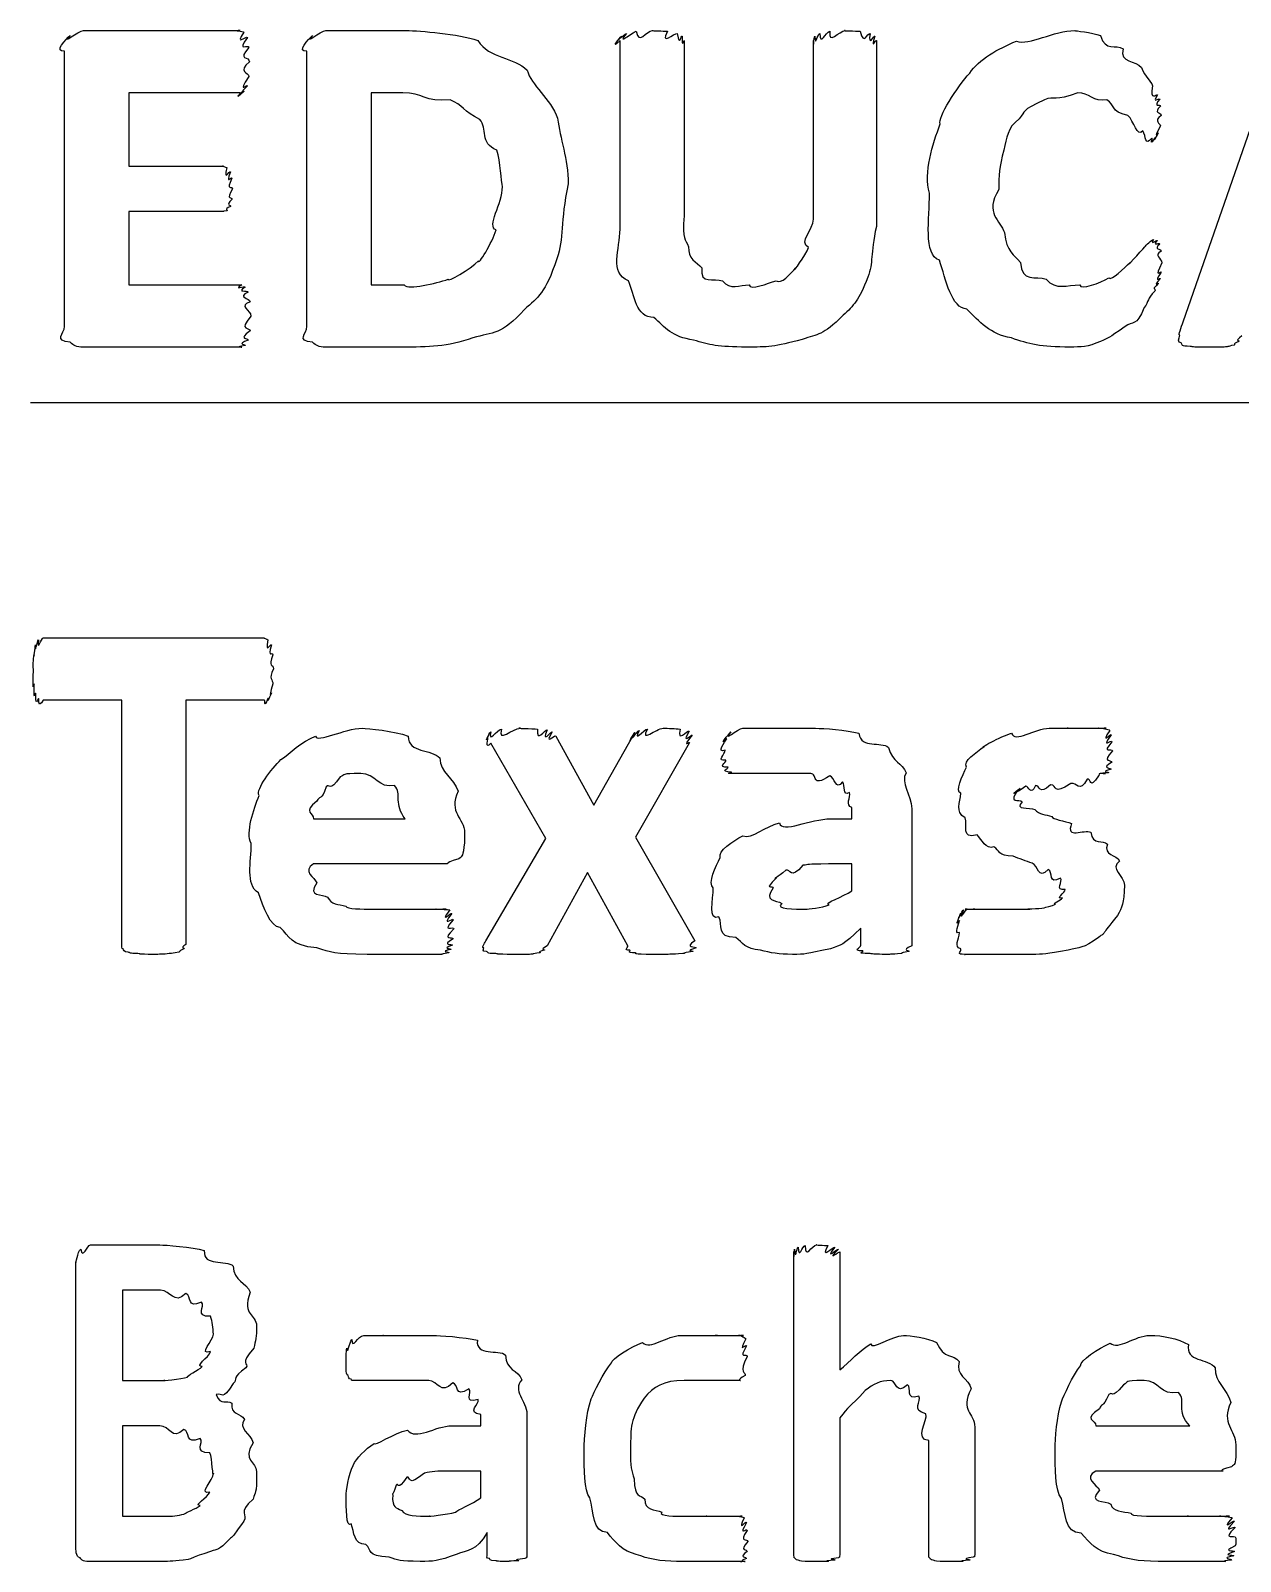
# Model space of a CAD drawing. Header units: millimetres. Extents: x 0 to 216, y 0 to 279.
# Drawn here: x 12.7 to 22.14, y 231.02 to 242.97 of the extents above; entities that cross this region are included whole.
import ezdxf

# ---------------------------------------------------------------- set-up
doc = ezdxf.new("R2010")
doc.units = ezdxf.units.MM
doc.layers.get('0').update_dxf_attribs({"linetype": 'CONTINUOUS'})

msp = doc.modelspace()

# ---------------------------------------------------------------- linework, layer by layer
at = {"color": 0}
for p, q in [((13.1134, 242.966), (14.3371, 242.966)), ((15.0055, 242.966), (15.6338, 242.966)), ((12.9646, 240.657), (12.9646, 242.806)), ((14.8566, 240.657), (14.8566, 242.806)), ((17.3013, 241.417), (17.3013, 242.889)), ((17.8029, 242.889), (17.8029, 241.522)), ((18.8116, 241.494), (18.8116, 242.889)), ((19.3022, 242.889), (19.3022, 241.439)), ((21.6972, 240.695), (22.4524, 242.867)), ((14.3371, 242.481), (13.4662, 242.481)), ((13.4662, 242.481), (13.4662, 241.908)), ((15.6063, 242.481), (15.3583, 242.481)), ((15.3583, 242.481), (15.3583, 240.982)), ((13.4662, 241.908), (14.2048, 241.908)), ((16.3835, 241.748), (16.3835, 241.748)), ((16.8961, 241.77), (16.8961, 241.77)), ((14.2048, 241.555), (13.4662, 241.555)), ((13.4662, 241.555), (13.4662, 240.982)), ((21.5305, 241.153), (21.5305, 241.153)), ((13.4662, 240.982), (14.3481, 240.982)), ((15.3583, 240.982), (15.6173, 240.982)), ((14.4198, 240.739), (14.4198, 240.739)), ((14.3481, 240.497), (13.1134, 240.497)), ((15.5952, 240.497), (15.0055, 240.497)), ((12.7, 240.065), (203.2, 240.065)), ((12.7992, 238.228), (14.5245, 238.228)), ((14.5962, 237.986), (14.5962, 237.986)), ((13.4111, 237.743), (12.7992, 237.743)), ((13.4111, 235.836), (13.4111, 237.743)), ((14.5245, 237.743), (13.9127, 237.743)), ((13.9127, 237.743), (13.9127, 235.836)), ((16.7997, 237.462), (17.0973, 236.922)), ((17.0973, 236.922), (17.4005, 237.462)), ((16.7225, 236.663), (16.2925, 237.407)), ((17.8415, 237.407), (17.4225, 236.674)), ((19.1093, 236.817), (19.1093, 236.905)), ((19.5778, 236.895), (19.5778, 235.825)), ((14.9076, 236.817), (15.6242, 236.817)), ((18.9439, 236.817), (19.1093, 236.817)), ((16.0872, 236.707), (16.0872, 236.63)), ((16.254, 235.864), (16.7225, 236.663)), ((17.4225, 236.674), (17.8856, 235.864)), ((15.9384, 236.464), (14.9076, 236.464)), ((17.0477, 236.398), (16.7335, 235.825)), ((17.3619, 235.825), (17.0477, 236.398)), ((19.1093, 236.464), (18.9273, 236.464)), ((19.1093, 236.255), (19.1093, 236.464)), ((21.2397, 236.299), (21.2397, 236.299)), ((19.1809, 235.831), (19.1809, 235.963)), ((13.1685, 233.492), (13.7087, 233.492)), ((18.6586, 231.078), (18.6586, 233.437)), ((19.0169, 233.437), (19.0169, 232.517)), ((13.0528, 231.155), (13.0528, 233.36)), ((13.7142, 233.139), (13.4166, 233.139)), ((13.4166, 233.139), (13.4166, 232.434)), ((14.1277, 232.797), (14.1277, 232.797)), ((13.4166, 232.434), (13.7473, 232.434)), ((16.5737, 232.175), (16.5737, 231.078)), ((13.7087, 232.081), (13.4166, 232.081)), ((13.4166, 232.081), (13.4166, 231.375)), ((15.9894, 232.081), (16.2154, 232.081)), ((16.2154, 232.081), (16.2154, 232.169)), ((19.0169, 232.142), (19.0169, 231.078)), ((20.0697, 232.07), (20.0697, 231.078)), ((21.0165, 232.081), (21.7496, 232.081)), ((19.7115, 231.078), (19.7115, 231.965)), ((22.1079, 231.932), (22.1079, 231.871)), ((14.1277, 231.712), (14.1277, 231.712)), ((14.4639, 231.723), (14.4639, 231.723)), ((16.2154, 231.728), (15.9784, 231.728)), ((16.2154, 231.519), (16.2154, 231.728)), ((22.0031, 231.728), (21.0165, 231.728)), ((13.4166, 231.375), (13.7694, 231.375)), ((16.265, 231.078), (16.265, 231.249)), ((18.299, 231.177), (18.299, 231.177)), ((13.7197, 231.023), (13.1575, 231.023))]:
    msp.add_line(p, q, dxfattribs=at)
for points in [[(12.9646, 242.806), (12.8764, 242.796), (12.9784, 242.901), (13.0087, 242.927)], [(13.0087, 242.927), (12.9343, 242.848), (13.0721, 242.966), (13.1134, 242.966)], [(14.3371, 242.966), (14.2723, 242.966), (14.3564, 242.962), (14.3647, 242.955)], [(14.3647, 242.955), (14.2903, 242.834), (14.3839, 242.933), (14.3922, 242.911)], [(14.8566, 242.806), (14.7684, 242.796), (14.8704, 242.901), (14.9007, 242.927)], [(14.9007, 242.927), (14.8263, 242.848), (14.9641, 242.966), (15.0055, 242.966)], [(15.6338, 242.966), (15.7413, 242.966), (16.039, 242.94), (16.1906, 242.889)], [(17.3013, 242.889), (17.2131, 242.807), (17.304, 242.911), (17.3123, 242.922)], [(17.3123, 242.922), (17.2268, 242.83), (17.3316, 242.94), (17.3509, 242.944)], [(17.3509, 242.944), (17.2682, 242.841), (17.3977, 242.956), (17.428, 242.961)], [(17.428, 242.961), (17.4473, 242.848), (17.5025, 242.966), (17.5548, 242.966)], [(17.5548, 242.966), (17.5466, 242.966), (17.6403, 242.963), (17.6706, 242.961)], [(17.6706, 242.961), (17.61, 242.841), (17.7285, 242.951), (17.7478, 242.944)], [(17.7478, 242.944), (17.7643, 242.83), (17.7781, 242.933), (17.7863, 242.922)], [(17.7863, 242.922), (17.7822, 242.812), (17.8029, 242.903), (17.8029, 242.889)], [(18.8116, 242.889), (18.8075, 242.812), (18.8143, 242.914), (18.8226, 242.922)], [(18.8226, 242.922), (18.8226, 242.83), (18.8419, 242.94), (18.8612, 242.944)], [(18.8612, 242.944), (18.8626, 242.841), (18.9081, 242.956), (18.9384, 242.961)], [(18.9384, 242.961), (18.9246, 242.848), (19.0114, 242.966), (19.0596, 242.966)], [(19.0596, 242.966), (19.0211, 242.966), (19.1451, 242.963), (19.1754, 242.961)], [(19.1754, 242.961), (19.2002, 242.841), (19.2333, 242.951), (19.2526, 242.944)], [(19.2526, 242.944), (19.2374, 242.83), (19.2829, 242.933), (19.2912, 242.922)], [(19.2912, 242.922), (19.2526, 242.807), (19.3022, 242.9), (19.3022, 242.889)], [(20.395, 242.883), (20.4942, 242.848), (20.6871, 242.966), (20.8525, 242.966)], [(20.8525, 242.966), (20.847, 242.966), (20.9875, 242.952), (21.0509, 242.927)], [(21.0509, 242.927), (21.0895, 242.796), (21.1722, 242.867), (21.2273, 242.823)], [(14.3922, 242.911), (14.3054, 242.792), (14.4032, 242.867), (14.4032, 242.834)], [(14.4032, 242.834), (14.3095, 242.731), (14.4088, 242.768), (14.4088, 242.723)], [(16.1906, 242.889), (16.2815, 242.746), (16.4731, 242.759), (16.5764, 242.657)], [(20.0312, 242.635), (20.0973, 242.737), (20.2544, 242.828), (20.395, 242.883)], [(21.2273, 242.823), (21.1998, 242.713), (21.3293, 242.734), (21.3706, 242.679)], [(14.4088, 242.723), (14.3095, 242.642), (14.406, 242.641), (14.4032, 242.608)], [(14.4032, 242.608), (14.3054, 242.462), (14.3991, 242.554), (14.3922, 242.536)], [(16.5764, 242.657), (16.6054, 242.543), (16.7583, 242.433), (16.8135, 242.282)], [(19.7997, 242.238), (19.7776, 242.285), (19.9319, 242.528), (20.0312, 242.635)], [(21.3706, 242.679), (21.4009, 242.602), (21.4437, 242.576), (21.4588, 242.536)], [(14.3647, 242.492), (14.2723, 242.407), (14.3481, 242.481), (14.3371, 242.481)], [(14.3922, 242.536), (14.2903, 242.426), (14.3757, 242.503), (14.3647, 242.492)], [(15.9756, 242.426), (15.7744, 242.407), (15.7606, 242.481), (15.6063, 242.481)], [(20.8745, 242.481), (20.6954, 242.407), (20.6926, 242.462), (20.6155, 242.426)], [(21.1005, 242.426), (20.9972, 242.407), (20.9627, 242.481), (20.8745, 242.481)], [(21.4588, 242.536), (21.434, 242.407), (21.4891, 242.475), (21.4974, 242.465)], [(21.4974, 242.465), (21.4492, 242.389), (21.5098, 242.445), (21.5139, 242.431)], [(16.2071, 242.272), (16.0803, 242.334), (16.0707, 242.389), (15.9756, 242.426)], [(20.6155, 242.426), (20.4239, 242.338), (20.4722, 242.343), (20.417, 242.277)], [(21.2659, 242.305), (21.1253, 242.334), (21.1667, 242.389), (21.1005, 242.426)], [(21.5139, 242.431), (21.4561, 242.36), (21.5194, 242.398), (21.5194, 242.376)], [(21.5194, 242.376), (21.4602, 242.318), (21.5249, 242.334), (21.5249, 242.305)], [(16.3394, 242.034), (16.2016, 242.084), (16.2691, 242.205), (16.2071, 242.272)], [(16.8135, 242.282), (16.8327, 242.128), (16.8961, 241.964), (16.8961, 241.77)], [(19.717, 241.698), (19.6674, 241.855), (19.7445, 242.084), (19.7997, 242.238)], [(20.417, 242.277), (20.3178, 242.205), (20.3247, 242.13), (20.2958, 242.034)], [(21.3817, 242.183), (21.3348, 242.128), (21.3128, 242.261), (21.2659, 242.305)], [(21.5194, 242.222), (21.4533, 242.095), (21.5098, 242.181), (21.5029, 242.167)], [(21.5249, 242.305), (21.4602, 242.256), (21.5222, 242.244), (21.5194, 242.222)], [(21.4533, 242.128), (21.394, 242.054), (21.4106, 242.146), (21.3817, 242.183)], [(21.4809, 242.134), (21.423, 242.054), (21.4643, 242.128), (21.4533, 242.128)], [(21.5029, 242.167), (21.4423, 242.065), (21.4919, 242.141), (21.4809, 242.134)], [(16.3835, 241.748), (16.3739, 241.786), (16.3683, 241.946), (16.3394, 242.034)], [(20.2958, 242.034), (20.2627, 241.899), (20.2572, 241.839), (20.2572, 241.726)], [(14.2048, 241.908), (14.1841, 241.908), (14.2241, 241.904), (14.2324, 241.897)], [(14.2324, 241.897), (14.2021, 241.776), (14.2517, 241.878), (14.2599, 241.864)], [(14.2599, 241.864), (14.2172, 241.749), (14.271, 241.836), (14.271, 241.814)], [(14.271, 241.814), (14.2214, 241.705), (14.2765, 241.764), (14.2765, 241.731)], [(14.2765, 241.731), (14.2214, 241.639), (14.2737, 241.671), (14.271, 241.649)], [(16.3339, 241.411), (16.2567, 241.437), (16.3835, 241.618), (16.3835, 241.748)], [(16.8961, 241.77), (16.8327, 241.469), (16.8658, 241.347), (16.8079, 241.186)], [(14.271, 241.649), (14.2172, 241.595), (14.2668, 241.607), (14.2599, 241.594)], [(19.7942, 241.175), (19.6674, 241.216), (19.717, 241.5), (19.717, 241.698)], [(20.2572, 241.726), (20.1442, 241.54), (20.2709, 241.485), (20.3013, 241.39)], [(14.2324, 241.56), (14.1841, 241.555), (14.2159, 241.555), (14.2048, 241.555)], [(14.2599, 241.594), (14.2021, 241.566), (14.2434, 241.567), (14.2324, 241.56)], [(17.8029, 241.522), (17.7822, 241.323), (17.8139, 241.348), (17.836, 241.279)], [(18.773, 241.274), (18.6903, 241.315), (18.8116, 241.413), (18.8116, 241.494)], [(16.1961, 241.169), (16.1933, 241.128), (16.3036, 241.315), (16.3339, 241.411)], [(17.3674, 241.015), (17.2131, 241.072), (17.3013, 241.263), (17.3013, 241.417)], [(19.3022, 241.439), (19.2526, 241.213), (19.2801, 241.16), (19.236, 241.042)], [(20.3013, 241.39), (20.3206, 241.235), (20.3729, 241.22), (20.4281, 241.158)], [(17.836, 241.279), (17.8304, 241.187), (17.8966, 241.158), (17.9407, 241.114)], [(18.6738, 241.114), (18.6421, 241.07), (18.751, 241.21), (18.773, 241.274)], [(21.2824, 241.158), (21.2287, 241.099), (21.3679, 241.242), (21.3982, 241.279)], [(21.3982, 241.279), (21.4051, 241.29), (21.4492, 241.335), (21.4643, 241.335)], [(21.4643, 241.335), (21.434, 241.29), (21.4891, 241.332), (21.4974, 241.329)], [(21.4974, 241.329), (21.4492, 241.282), (21.5098, 241.315), (21.5139, 241.301)], [(21.5139, 241.301), (21.4602, 241.253), (21.5249, 241.268), (21.5249, 241.246)], [(15.9591, 241.026), (15.9508, 240.999), (16.1327, 241.106), (16.1961, 241.169)], [(16.8079, 241.186), (16.7156, 240.911), (16.6646, 240.891), (16.5544, 240.789)], [(20.0091, 240.794), (19.8878, 240.797), (19.8451, 241.023), (19.7942, 241.175)], [(20.4281, 241.158), (20.4308, 240.996), (20.5493, 241.055), (20.6265, 241.026)], [(21.1171, 241.037), (21.1364, 241.011), (21.2383, 241.114), (21.2824, 241.158)], [(21.5249, 241.246), (21.4643, 241.209), (21.5305, 241.192), (21.5305, 241.153)], [(21.5305, 241.153), (21.4643, 241.022), (21.5277, 241.099), (21.5249, 241.081)], [(15.6173, 240.982), (15.6463, 240.938), (15.8667, 240.996), (15.9591, 241.026)], [(17.5659, 240.728), (17.4225, 240.728), (17.4143, 240.9), (17.3674, 241.015)], [(17.9407, 241.114), (17.9186, 240.982), (18.0371, 241.037), (18.1005, 241.015)], [(18.1005, 241.015), (18.1612, 240.938), (18.2328, 240.982), (18.31, 240.982)], [(18.31, 240.982), (18.3155, 240.938), (18.4561, 240.993), (18.5195, 241.015)], [(18.5195, 241.015), (18.5581, 240.982), (18.6325, 241.07), (18.6738, 241.114)], [(19.236, 241.042), (19.1644, 240.86), (19.1272, 240.824), (19.0431, 240.745)], [(20.6265, 241.026), (20.7036, 240.938), (20.7918, 240.982), (20.8911, 240.982)], [(20.8911, 240.982), (20.8911, 240.938), (21.0537, 240.999), (21.1171, 241.037)], [(21.5194, 241.031), (21.4533, 240.955), (21.5098, 241.004), (21.5029, 240.993)], [(21.5249, 241.081), (21.4602, 240.984), (21.5222, 241.045), (21.5194, 241.031)], [(14.3481, 240.982), (14.2792, 240.938), (14.3674, 240.976), (14.3757, 240.965)], [(14.3757, 240.965), (14.2985, 240.918), (14.3936, 240.944), (14.3977, 240.926)], [(14.3977, 240.926), (14.3095, 240.882), (14.4102, 240.882), (14.4143, 240.85)], [(21.4753, 240.932), (21.412, 240.871), (21.4326, 240.856), (21.3927, 240.805)], [(21.5029, 240.993), (21.4423, 240.938), (21.4891, 240.965), (21.4753, 240.932)], [(14.4143, 240.85), (14.3164, 240.819), (14.4198, 240.783), (14.4198, 240.739)], [(16.5544, 240.789), (16.378, 240.592), (16.3091, 240.615), (16.152, 240.568)], [(20.3564, 240.568), (20.1924, 240.596), (20.1042, 240.695), (20.0091, 240.794)], [(21.3927, 240.805), (21.332, 240.651), (21.3017, 240.703), (21.2439, 240.657)], [(13.0087, 240.535), (12.8764, 240.548), (12.9646, 240.602), (12.9646, 240.657)], [(14.4198, 240.739), (14.3164, 240.614), (14.417, 240.657), (14.4143, 240.623)], [(14.9007, 240.535), (14.7684, 240.548), (14.8566, 240.602), (14.8566, 240.657)], [(17.8745, 240.552), (17.7092, 240.574), (17.6499, 240.651), (17.5659, 240.728)], [(19.0431, 240.745), (18.8777, 240.581), (18.8516, 240.602), (18.7234, 240.557)], [(21.2439, 240.657), (21.1005, 240.558), (21.1239, 240.574), (21.0509, 240.541)], [(21.6697, 240.59), (21.6559, 240.585), (21.682, 240.651), (21.6972, 240.695)], [(13.1134, 240.497), (13.0528, 240.497), (13.0376, 240.509), (13.0087, 240.535)], [(14.3977, 240.552), (14.2985, 240.514), (14.3867, 240.519), (14.3757, 240.508)], [(14.4143, 240.623), (14.3095, 240.552), (14.4046, 240.57), (14.3977, 240.552)], [(15.0055, 240.497), (14.9448, 240.497), (14.9297, 240.509), (14.9007, 240.535)], [(16.152, 240.568), (15.948, 240.497), (15.8116, 240.497), (15.5952, 240.497)], [(18.2879, 240.497), (18.0689, 240.497), (17.9958, 240.514), (17.8745, 240.552)], [(18.7234, 240.557), (18.5057, 240.497), (18.4533, 240.497), (18.2879, 240.497)], [(20.8139, 240.497), (20.5824, 240.497), (20.4914, 240.52), (20.3564, 240.568)], [(21.0509, 240.541), (20.9531, 240.497), (20.898, 240.497), (20.8139, 240.497)], [(21.6807, 240.53), (21.649, 240.532), (21.6655, 240.564), (21.6697, 240.59)], [(22.1327, 240.541), (22.072, 240.514), (22.112, 240.52), (22.0941, 240.513)], [(22.1547, 240.585), (22.09, 240.537), (22.1437, 240.552), (22.1327, 240.541)], [(14.3757, 240.508), (14.2792, 240.497), (14.3591, 240.497), (14.3481, 240.497)], [(21.7523, 240.502), (21.6752, 240.503), (21.6945, 240.514), (21.6807, 240.53)], [(21.8846, 240.497), (21.7413, 240.497), (21.7854, 240.498), (21.7523, 240.502)], [(22.0169, 240.497), (21.9687, 240.497), (21.9397, 240.497), (21.8846, 240.497)], [(22.0941, 240.513), (22.0348, 240.499), (22.05, 240.499), (22.0169, 240.497)], [(12.7276, 238.096), (12.722, 238.055), (12.7345, 238.154), (12.7386, 238.173)], [(12.7386, 238.173), (12.7331, 238.092), (12.7524, 238.204), (12.7606, 238.212)], [(12.7606, 238.212), (12.751, 238.11), (12.7841, 238.228), (12.7992, 238.228)], [(14.5245, 238.228), (14.5149, 238.228), (14.5438, 238.223), (14.5521, 238.212)], [(14.5521, 238.212), (14.5328, 238.092), (14.5714, 238.191), (14.5796, 238.173)], [(14.5796, 238.173), (14.548, 238.055), (14.5907, 238.129), (14.5907, 238.096)], [(12.722, 237.986), (12.7138, 237.993), (12.7234, 238.066), (12.7276, 238.096)], [(14.5907, 238.096), (14.5521, 237.993), (14.5962, 238.03), (14.5962, 237.986)], [(12.7276, 237.87), (12.7138, 237.787), (12.722, 237.942), (12.722, 237.986)], [(14.5962, 237.986), (14.5521, 237.905), (14.5934, 237.903), (14.5907, 237.87)], [(12.7386, 237.798), (12.722, 237.724), (12.7303, 237.84), (12.7276, 237.87)], [(12.7606, 237.754), (12.7331, 237.688), (12.7455, 237.779), (12.7386, 237.798)], [(14.5796, 237.798), (14.5328, 237.688), (14.5631, 237.765), (14.5521, 237.754)], [(14.5907, 237.87), (14.548, 237.724), (14.5865, 237.816), (14.5796, 237.798)], [(12.7992, 237.743), (12.751, 237.669), (12.7716, 237.746), (12.7606, 237.754)], [(14.5521, 237.754), (14.5149, 237.669), (14.5355, 237.743), (14.5245, 237.743)], [(14.6541, 237.28), (14.7216, 237.324), (14.8167, 237.421), (14.9242, 237.462)], [(14.9242, 237.462), (14.9352, 237.404), (15.1515, 237.523), (15.2879, 237.523)], [(15.2879, 237.523), (15.3279, 237.523), (15.547, 237.502), (15.6463, 237.462)], [(15.6463, 237.462), (15.6476, 237.324), (15.8309, 237.364), (15.8943, 237.291)], [(16.2705, 237.462), (16.2388, 237.38), (16.2774, 237.487), (16.2925, 237.495)], [(16.2925, 237.407), (16.2429, 237.349), (16.2733, 237.447), (16.2705, 237.462)], [(16.2925, 237.495), (16.2719, 237.398), (16.338, 237.513), (16.3752, 237.517)], [(16.3752, 237.517), (16.3449, 237.404), (16.4607, 237.523), (16.524, 237.523)], [(16.524, 237.523), (16.4634, 237.523), (16.6233, 237.52), (16.6563, 237.517)], [(16.6563, 237.517), (16.6467, 237.401), (16.7142, 237.515), (16.7335, 237.512)], [(16.7335, 237.512), (16.6839, 237.393), (16.7638, 237.502), (16.7721, 237.495)], [(16.7721, 237.495), (16.7018, 237.38), (16.7914, 237.476), (16.7997, 237.462)], [(17.4005, 237.462), (17.3481, 237.375), (17.4088, 237.482), (17.417, 237.49)], [(17.417, 237.49), (17.3633, 237.391), (17.4349, 237.502), (17.4501, 237.506)], [(17.4501, 237.506), (17.3964, 237.401), (17.4901, 237.517), (17.5162, 237.517)], [(17.5162, 237.517), (17.4515, 237.404), (17.5852, 237.523), (17.6375, 237.523)], [(17.6375, 237.523), (17.6761, 237.523), (17.7367, 237.52), (17.7698, 237.517)], [(17.7698, 237.517), (17.7423, 237.401), (17.8263, 237.512), (17.8415, 237.501)], [(17.8415, 237.501), (17.7712, 237.382), (17.8635, 237.482), (17.8635, 237.468)], [(17.8635, 237.468), (17.7712, 237.353), (17.8552, 237.432), (17.8415, 237.407)], [(18.1226, 237.352), (18.0468, 237.327), (18.1253, 237.418), (18.1336, 237.44)], [(18.1336, 237.44), (18.0619, 237.371), (18.1515, 237.48), (18.1667, 237.495)], [(18.1667, 237.495), (18.095, 237.404), (18.2163, 237.523), (18.2604, 237.523)], [(18.2604, 237.523), (18.3003, 237.523), (18.3555, 237.523), (18.4147, 237.523)], [(18.4147, 237.523), (18.4216, 237.523), (18.5429, 237.523), (18.6132, 237.523)], [(18.6132, 237.523), (18.6793, 237.523), (18.7537, 237.523), (18.8281, 237.523)], [(18.8281, 237.523), (18.8847, 237.523), (19.072, 237.509), (19.1644, 237.484)], [(19.1644, 237.484), (19.1892, 237.357), (19.3366, 237.425), (19.3959, 237.374)], [(20.1428, 237.38), (20.0904, 237.357), (20.2723, 237.462), (20.3577, 237.484)], [(20.3577, 237.484), (20.3812, 237.404), (20.5424, 237.523), (20.6499, 237.523)], [(20.6499, 237.523), (20.6568, 237.523), (20.7505, 237.523), (20.7987, 237.523)], [(20.7987, 237.523), (20.756, 237.523), (20.8952, 237.523), (20.9365, 237.523)], [(20.9365, 237.523), (20.9544, 237.523), (21.0096, 237.523), (21.0358, 237.523)], [(21.0358, 237.523), (21.0096, 237.523), (21.0854, 237.523), (21.0964, 237.523)], [(21.0964, 237.523), (21.0358, 237.523), (21.1198, 237.517), (21.1239, 237.506)], [(21.1239, 237.506), (21.0468, 237.386), (21.135, 237.487), (21.135, 237.473)], [(21.135, 237.473), (21.0495, 237.357), (21.1405, 237.44), (21.1405, 237.418)], [(18.1281, 237.275), (18.0468, 237.261), (18.1226, 237.322), (18.1226, 237.352)], [(19.3959, 237.374), (19.429, 237.254), (19.5034, 237.255), (19.5337, 237.176)], [(20.005, 237.22), (19.9733, 237.265), (20.0835, 237.335), (20.1428, 237.38)], [(21.1405, 237.418), (21.0537, 237.316), (21.146, 237.375), (21.146, 237.346)], [(21.146, 237.346), (21.0537, 237.25), (21.1432, 237.28), (21.1405, 237.258)], [(14.4832, 236.999), (14.457, 237.049), (14.5796, 237.203), (14.6541, 237.28)], [(15.8943, 237.291), (15.8943, 237.177), (16.0073, 237.132), (16.0376, 237.032)], [(18.1446, 237.22), (18.0537, 237.217), (18.1308, 237.253), (18.1281, 237.275)], [(18.1722, 237.181), (18.0689, 237.188), (18.1515, 237.205), (18.1446, 237.22)], [(19.9609, 237.016), (19.9113, 237.023), (19.9747, 237.156), (20.005, 237.22)], [(21.135, 237.203), (21.0426, 237.181), (21.1239, 237.182), (21.1129, 237.176)], [(21.1405, 237.258), (21.0495, 237.206), (21.1377, 237.217), (21.135, 237.203)], [(15.1171, 237.143), (15.0303, 237.016), (15.0358, 237.098), (15.0068, 237.065)], [(15.2769, 237.17), (15.1185, 237.17), (15.1612, 237.161), (15.1171, 237.143)], [(15.5415, 237.076), (15.4161, 237.051), (15.3941, 237.17), (15.2769, 237.17)], [(15.6242, 236.817), (15.5333, 236.927), (15.5994, 237.013), (15.5415, 237.076)], [(18.2108, 237.17), (18.0909, 237.17), (18.1832, 237.173), (18.1722, 237.181)], [(18.2879, 237.17), (18.2411, 237.17), (18.2287, 237.17), (18.2108, 237.17)], [(18.4092, 237.17), (18.3072, 237.17), (18.321, 237.17), (18.2879, 237.17)], [(18.5746, 237.17), (18.4037, 237.17), (18.4561, 237.17), (18.4092, 237.17)], [(18.7895, 237.17), (18.6462, 237.17), (18.6366, 237.17), (18.5746, 237.17)], [(18.9384, 237.153), (18.7854, 237.051), (18.8474, 237.17), (18.7895, 237.17)], [(19.0376, 237.104), (18.9839, 237.03), (18.9784, 237.143), (18.9384, 237.153)], [(19.0927, 237.021), (19.0348, 236.986), (19.0624, 237.082), (19.0376, 237.104)], [(19.5337, 237.176), (19.4868, 237.096), (19.5778, 237.005), (19.5778, 236.895)], [(20.468, 237.071), (20.3481, 236.983), (20.4349, 237.061), (20.4239, 237.054)], [(20.5452, 237.076), (20.5066, 236.989), (20.49, 237.074), (20.468, 237.071)], [(20.6609, 237.082), (20.5686, 236.994), (20.5782, 237.079), (20.5452, 237.076)], [(20.8208, 237.093), (20.672, 236.994), (20.7188, 237.082), (20.6609, 237.082)], [(20.9476, 237.126), (20.8842, 237.012), (20.8676, 237.104), (20.8208, 237.093)], [(21.0358, 237.153), (20.9586, 237.034), (20.9834, 237.137), (20.9476, 237.126)], [(21.0909, 237.17), (21.0054, 237.17), (21.0606, 237.164), (21.0358, 237.153)], [(21.1129, 237.176), (21.0247, 237.17), (21.0978, 237.17), (21.0909, 237.17)], [(14.4225, 236.624), (14.3757, 236.71), (14.4418, 236.889), (14.4832, 236.999)], [(14.9352, 236.955), (14.8208, 236.864), (14.9104, 236.864), (14.9076, 236.817)], [(15.0068, 237.065), (14.971, 236.952), (14.9531, 236.999), (14.9352, 236.955)], [(16.0376, 237.032), (15.9563, 236.861), (16.0872, 236.824), (16.0872, 236.707)], [(19.1093, 236.905), (19.0569, 236.919), (19.1037, 236.988), (19.0927, 237.021)], [(19.994, 236.823), (19.9113, 236.875), (19.9609, 236.941), (19.9609, 237.016)], [(20.4239, 237.054), (20.3261, 236.971), (20.4074, 237.046), (20.4074, 237.043)], [(20.4074, 237.043), (20.3261, 236.93), (20.4184, 236.974), (20.4404, 236.95)], [(20.4404, 236.95), (20.3743, 236.883), (20.4983, 236.907), (20.5397, 236.889)], [(20.5397, 236.889), (20.5727, 236.846), (20.6237, 236.852), (20.672, 236.834)], [(20.672, 236.834), (20.672, 236.813), (20.7739, 236.801), (20.8263, 236.779)], [(18.2604, 236.685), (18.3334, 236.655), (18.4326, 236.762), (18.547, 236.784)], [(18.547, 236.784), (18.5608, 236.699), (18.7923, 236.817), (18.9439, 236.817)], [(20.0877, 236.691), (19.9581, 236.652), (20.0188, 236.77), (19.994, 236.823)], [(20.8263, 236.779), (20.7739, 236.655), (20.9269, 236.737), (20.9751, 236.712)], [(20.9751, 236.712), (20.9917, 236.604), (21.0702, 236.655), (21.1074, 236.619)], [(14.4777, 236.238), (14.3757, 236.306), (14.4225, 236.477), (14.4225, 236.624)], [(16.0872, 236.63), (16.0734, 236.52), (16.0721, 236.532), (16.0431, 236.503)], [(18.084, 236.514), (18.0619, 236.566), (18.1832, 236.641), (18.2604, 236.685)], [(20.22, 236.597), (20.1538, 236.577), (20.1276, 236.653), (20.0877, 236.691)], [(20.3688, 236.525), (20.2489, 236.527), (20.2668, 236.571), (20.22, 236.597)], [(21.1074, 236.619), (21.0688, 236.53), (21.1791, 236.538), (21.2011, 236.486)], [(16.0431, 236.503), (15.9012, 236.464), (15.9825, 236.464), (15.9384, 236.464)], [(18.0289, 236.277), (17.9848, 236.313), (18.0468, 236.448), (18.084, 236.514)], [(20.5176, 236.47), (20.4694, 236.486), (20.4198, 236.506), (20.3688, 236.525)], [(21.2011, 236.486), (21.1157, 236.427), (21.2397, 236.372), (21.2397, 236.299)], [(14.9076, 236.464), (14.8167, 236.409), (14.9159, 236.36), (14.9352, 236.316)], [(18.5195, 236.354), (18.4147, 236.251), (18.4974, 236.306), (18.4974, 236.277)], [(18.5966, 236.415), (18.4478, 236.299), (18.5374, 236.379), (18.5195, 236.354)], [(18.7289, 236.454), (18.6311, 236.332), (18.6297, 236.433), (18.5966, 236.415)], [(18.9273, 236.464), (18.7413, 236.464), (18.784, 236.46), (18.7289, 236.454)], [(20.6444, 236.42), (20.5645, 236.335), (20.5645, 236.455), (20.5176, 236.47)], [(20.7381, 236.354), (20.6416, 236.299), (20.6843, 236.401), (20.6444, 236.42)], [(20.7767, 236.266), (20.6899, 236.251), (20.7629, 236.332), (20.7381, 236.354)], [(14.6485, 235.968), (14.5714, 235.971), (14.5176, 236.131), (14.4777, 236.238)], [(14.9352, 236.316), (14.8539, 236.203), (14.9806, 236.234), (15.0179, 236.206)], [(18.073, 236.051), (17.9848, 236.015), (18.0289, 236.189), (18.0289, 236.277)], [(18.4974, 236.277), (18.4147, 236.17), (18.5195, 236.185), (18.5636, 236.156)], [(18.9329, 236.145), (18.8805, 236.159), (19.05, 236.207), (19.1093, 236.255)], [(20.7546, 236.2), (20.6899, 236.189), (20.7767, 236.24), (20.7767, 236.266)], [(21.2397, 236.299), (21.2342, 236.148), (21.2204, 236.131), (21.1846, 236.062)], [(15.0179, 236.206), (15.0454, 236.145), (15.1019, 236.152), (15.1612, 236.134)], [(15.1612, 236.134), (15.1626, 236.112), (15.2893, 236.112), (15.3706, 236.112)], [(18.5636, 236.156), (18.5029, 236.112), (18.6697, 236.112), (18.751, 236.112)], [(18.751, 236.112), (18.7675, 236.112), (18.8777, 236.123), (18.9329, 236.145)], [(20.5011, 236.112), (20.4294, 236.112), (20.5782, 236.115), (20.6113, 236.123)], [(20.6113, 236.123), (20.6168, 236.125), (20.6775, 236.139), (20.6995, 236.15)], [(20.6995, 236.15), (20.6637, 236.152), (20.7436, 236.18), (20.7546, 236.2)], [(15.3706, 236.112), (15.4451, 236.112), (15.5277, 236.112), (15.5911, 236.112)], [(15.5911, 236.112), (15.5704, 236.112), (15.7069, 236.112), (15.751, 236.112)], [(15.751, 236.112), (15.7799, 236.112), (15.8364, 236.112), (15.8667, 236.112)], [(15.8667, 236.112), (15.8419, 236.112), (15.9246, 236.112), (15.9439, 236.112)], [(15.9439, 236.112), (15.8722, 236.112), (15.9632, 236.109), (15.9714, 236.106)], [(15.9714, 236.106), (15.886, 235.986), (15.9839, 236.092), (15.988, 236.079)], [(15.988, 236.079), (15.897, 235.96), (15.999, 236.051), (15.999, 236.029)], [(15.999, 236.029), (15.9012, 235.92), (16.0045, 235.986), (16.0045, 235.957)], [(18.2053, 235.891), (18.0468, 235.891), (18.106, 235.988), (18.073, 236.051)], [(19.9499, 235.93), (19.903, 235.913), (19.9499, 236.001), (19.9499, 236.024)], [(19.9499, 236.024), (19.9071, 235.957), (19.9567, 236.063), (19.9609, 236.079)], [(19.9609, 236.079), (19.9182, 235.986), (19.9747, 236.102), (19.9829, 236.106)], [(19.9829, 236.106), (19.9333, 235.993), (19.9995, 236.112), (20.0105, 236.112)], [(20.0105, 236.112), (19.9581, 236.112), (20.0449, 236.112), (20.0711, 236.112)], [(20.0711, 236.112), (20.0133, 236.112), (20.1345, 236.112), (20.1759, 236.112)], [(20.1759, 236.112), (20.2117, 236.112), (20.2613, 236.112), (20.3137, 236.112)], [(20.3137, 236.112), (20.3192, 236.112), (20.4308, 236.112), (20.5011, 236.112)], [(21.1846, 236.062), (21.0468, 235.894), (21.1019, 235.938), (21.0358, 235.891)], [(14.9352, 235.809), (14.7216, 235.828), (14.7257, 235.898), (14.6485, 235.968)], [(15.999, 235.88), (15.897, 235.821), (15.9963, 235.844), (15.9935, 235.831)], [(16.0045, 235.957), (15.9012, 235.861), (16.0018, 235.902), (15.999, 235.88)], [(18.3982, 235.792), (18.2742, 235.803), (18.2604, 235.847), (18.2053, 235.891)], [(19.1809, 235.963), (19.0348, 235.821), (19.0321, 235.836), (18.9439, 235.803)], [(19.9609, 235.803), (19.903, 235.817), (19.9499, 235.875), (19.9499, 235.93)], [(21.0358, 235.891), (20.9145, 235.803), (20.8897, 235.814), (20.7987, 235.792)], [(13.4221, 235.803), (13.4083, 235.799), (13.4111, 235.825), (13.4111, 235.836)], [(13.4607, 235.776), (13.4235, 235.777), (13.429, 235.792), (13.4221, 235.803)], [(13.5378, 235.765), (13.4634, 235.766), (13.4827, 235.771), (13.4607, 235.776)], [(13.6591, 235.759), (13.5268, 235.759), (13.5709, 235.76), (13.5378, 235.765)], [(13.7804, 235.765), (13.739, 235.759), (13.706, 235.759), (13.6591, 235.759)], [(13.8576, 235.776), (13.8052, 235.766), (13.8135, 235.767), (13.7804, 235.765)], [(13.8961, 235.803), (13.8424, 235.777), (13.8755, 235.782), (13.8576, 235.776)], [(13.9127, 235.836), (13.8603, 235.799), (13.9072, 235.814), (13.8961, 235.803)], [(15.3265, 235.759), (15.0675, 235.759), (15.0482, 235.776), (14.9352, 235.809)], [(15.5636, 235.759), (15.4161, 235.759), (15.4106, 235.759), (15.3265, 235.759)], [(15.7565, 235.759), (15.6807, 235.759), (15.6366, 235.759), (15.5636, 235.759)], [(15.8998, 235.759), (15.7951, 235.759), (15.8144, 235.759), (15.7565, 235.759)], [(15.9659, 235.77), (15.8681, 235.759), (15.9356, 235.759), (15.8998, 235.759)], [(15.9825, 235.797), (15.8833, 235.777), (15.9728, 235.781), (15.9659, 235.77)], [(15.9935, 235.831), (15.8943, 235.795), (15.9894, 235.809), (15.9825, 235.797)], [(16.2374, 235.809), (16.2168, 235.806), (16.2429, 235.841), (16.254, 235.864)], [(16.2595, 235.781), (16.2168, 235.781), (16.2374, 235.797), (16.2374, 235.809)], [(16.3311, 235.765), (16.2498, 235.766), (16.2774, 235.773), (16.2595, 235.781)], [(16.4689, 235.759), (16.3118, 235.759), (16.3642, 235.76), (16.3311, 235.765)], [(16.5957, 235.759), (16.5406, 235.759), (16.5199, 235.759), (16.4689, 235.759)], [(16.6729, 235.77), (16.6067, 235.762), (16.6288, 235.762), (16.5957, 235.759)], [(16.7115, 235.792), (16.6426, 235.773), (16.6908, 235.777), (16.6729, 235.77)], [(16.7335, 235.825), (16.6619, 235.788), (16.7225, 235.799), (16.7115, 235.792)], [(17.3784, 235.792), (17.3233, 235.788), (17.3647, 235.81), (17.3619, 235.825)], [(17.4225, 235.77), (17.3413, 235.773), (17.3895, 235.784), (17.3784, 235.792)], [(17.5052, 235.759), (17.3812, 235.762), (17.4446, 235.766), (17.4225, 235.77)], [(17.643, 235.759), (17.5686, 235.759), (17.5411, 235.759), (17.5052, 235.759)], [(17.7919, 235.765), (17.6871, 235.759), (17.705, 235.759), (17.643, 235.759)], [(17.869, 235.781), (17.7602, 235.766), (17.8277, 235.767), (17.7919, 235.765)], [(17.8856, 235.864), (17.7932, 235.806), (17.8966, 235.822), (17.8966, 235.809)], [(17.8966, 235.809), (17.7932, 235.781), (17.8869, 235.788), (17.869, 235.781)], [(18.6462, 235.759), (18.5429, 235.759), (18.4754, 235.77), (18.3982, 235.792)], [(18.9439, 235.803), (18.7413, 235.759), (18.7565, 235.759), (18.6462, 235.759)], [(19.1975, 235.786), (19.1051, 235.788), (19.1809, 235.811), (19.1809, 235.831)], [(19.2526, 235.765), (19.1272, 235.766), (19.2085, 235.776), (19.1975, 235.786)], [(19.3738, 235.759), (19.2967, 235.759), (19.2774, 235.76), (19.2526, 235.765)], [(19.4951, 235.765), (19.4069, 235.759), (19.429, 235.759), (19.3738, 235.759)], [(19.5557, 235.781), (19.462, 235.766), (19.5241, 235.767), (19.4951, 235.765)], [(19.5778, 235.825), (19.4868, 235.784), (19.5695, 235.792), (19.5557, 235.781)], [(19.994, 235.759), (19.9182, 235.759), (19.9678, 235.773), (19.9609, 235.803)], [(20.0601, 235.759), (19.9471, 235.759), (20.0077, 235.759), (19.994, 235.759)], [(20.1704, 235.759), (20.1235, 235.759), (20.089, 235.759), (20.0601, 235.759)], [(20.3247, 235.759), (20.2158, 235.759), (20.2172, 235.759), (20.1704, 235.759)], [(20.5121, 235.759), (20.3302, 235.759), (20.3825, 235.759), (20.3247, 235.759)], [(20.7987, 235.792), (20.6168, 235.759), (20.6141, 235.759), (20.5121, 235.759)], [(13.0914, 233.459), (13.1038, 233.373), (13.1423, 233.492), (13.1685, 233.492)], [(13.7087, 233.492), (13.7473, 233.492), (13.9637, 233.477), (14.056, 233.448)], [(18.6917, 233.475), (18.6945, 233.371), (18.7248, 233.487), (18.7468, 233.487)], [(18.7468, 233.487), (18.7427, 233.373), (18.802, 233.492), (18.835, 233.492)], [(18.835, 233.492), (18.813, 233.492), (18.9012, 233.489), (18.9232, 233.487)], [(18.9232, 233.487), (18.8598, 233.371), (18.9673, 233.482), (18.9784, 233.475)], [(13.0528, 233.36), (13.0528, 233.334), (13.0652, 233.44), (13.0914, 233.459)], [(14.056, 233.448), (14.0477, 233.318), (14.2227, 233.382), (14.282, 233.327)], [(18.6586, 233.437), (18.6586, 233.345), (18.66, 233.451), (18.6642, 233.459)], [(18.6642, 233.459), (18.6697, 233.36), (18.6807, 233.472), (18.6917, 233.475)], [(18.9784, 233.475), (18.886, 233.36), (19.0018, 233.466), (19.0059, 233.459)], [(19.0059, 233.459), (18.897, 233.349), (19.0169, 233.448), (19.0169, 233.437)], [(14.282, 233.327), (14.2834, 233.208), (14.3839, 233.203), (14.4143, 233.123)], [(13.9127, 233.112), (13.8135, 233.021), (13.7983, 233.139), (13.7142, 233.139)], [(14.034, 233.046), (13.9127, 232.988), (13.9637, 233.096), (13.9127, 233.112)], [(14.1056, 232.935), (13.9747, 232.93), (14.067, 233.015), (14.034, 233.046)], [(14.4143, 233.123), (14.3454, 232.932), (14.4639, 232.958), (14.4639, 232.858)], [(14.1277, 232.797), (14.1222, 232.844), (14.1194, 232.894), (14.1056, 232.935)], [(14.1056, 232.66), (14.0036, 232.628), (14.1277, 232.749), (14.1277, 232.797)], [(14.4639, 232.858), (14.4639, 232.775), (14.4556, 232.742), (14.4418, 232.687)], [(15.2067, 232.753), (15.2094, 232.668), (15.2563, 232.786), (15.3004, 232.786)], [(15.3004, 232.786), (15.2976, 232.786), (15.3954, 232.786), (15.4547, 232.786)], [(15.4547, 232.786), (15.4161, 232.786), (15.576, 232.786), (15.6421, 232.786)], [(15.6421, 232.786), (15.6697, 232.786), (15.7813, 232.786), (15.8516, 232.786)], [(15.8516, 232.786), (15.8709, 232.786), (16.0955, 232.773), (16.1878, 232.748)], [(17.4777, 232.731), (17.5341, 232.668), (17.6678, 232.786), (17.7753, 232.786)], [(17.7753, 232.786), (17.8098, 232.786), (17.8759, 232.786), (17.9241, 232.786)], [(17.9241, 232.786), (17.909, 232.786), (18.0206, 232.786), (18.0619, 232.786)], [(18.0619, 232.786), (17.9903, 232.786), (18.1391, 232.786), (18.1722, 232.786)], [(18.1722, 232.786), (18.1736, 232.786), (18.2273, 232.786), (18.2383, 232.786)], [(18.2383, 232.786), (18.1997, 232.786), (18.2618, 232.786), (18.2659, 232.786)], [(18.2659, 232.786), (18.2108, 232.786), (18.2783, 232.777), (18.2824, 232.759)], [(19.2595, 232.72), (19.2609, 232.668), (19.4276, 232.786), (19.513, 232.786)], [(19.513, 232.786), (19.5654, 232.786), (19.7018, 232.767), (19.7721, 232.731)], [(21.1267, 232.726), (21.1928, 232.668), (21.321, 232.786), (21.4354, 232.786)], [(21.4354, 232.786), (21.5415, 232.786), (21.6531, 232.762), (21.7386, 232.715)], [(14.0395, 232.544), (13.9747, 232.54), (14.0904, 232.616), (14.1056, 232.66)], [(14.4418, 232.687), (14.3206, 232.547), (14.4102, 232.58), (14.3812, 232.533)], [(15.1626, 232.588), (15.1626, 232.58), (15.1639, 232.665), (15.1681, 232.687)], [(15.1681, 232.687), (15.1736, 232.624), (15.1874, 232.731), (15.2067, 232.753)], [(16.1878, 232.748), (16.1727, 232.617), (16.3532, 232.683), (16.4083, 232.632)], [(17.2351, 232.572), (17.2324, 232.599), (17.3853, 232.698), (17.4777, 232.731)], [(18.2824, 232.759), (18.2177, 232.635), (18.2879, 232.726), (18.2879, 232.704)], [(18.2879, 232.704), (18.2218, 232.591), (18.2935, 232.654), (18.2935, 232.621)], [(19.0169, 232.517), (19.0955, 232.58), (19.1782, 232.676), (19.2595, 232.72)], [(19.7721, 232.731), (19.8272, 232.595), (19.9044, 232.645), (19.9485, 232.583)], [(20.8952, 232.549), (20.8911, 232.588), (21.0344, 232.684), (21.1267, 232.726)], [(21.7386, 232.715), (21.711, 232.577), (21.8929, 232.61), (21.948, 232.533)], [(13.9237, 232.461), (13.9154, 232.473), (14.0091, 232.511), (14.0395, 232.544)], [(14.3812, 232.533), (14.2655, 232.456), (14.322, 232.447), (14.282, 232.412)], [(15.1626, 232.522), (15.1626, 232.514), (15.1626, 232.566), (15.1626, 232.588)], [(16.4083, 232.632), (16.4042, 232.514), (16.5089, 232.517), (16.5351, 232.439)], [(17.0753, 232.29), (17.0973, 232.335), (17.169, 232.497), (17.2351, 232.572)], [(18.2935, 232.621), (18.2218, 232.489), (18.2879, 232.501), (18.2769, 232.472)], [(19.9485, 232.583), (19.9154, 232.473), (20.0229, 232.452), (20.0422, 232.368)], [(20.7464, 232.268), (20.7657, 232.315), (20.8318, 232.472), (20.8952, 232.549)], [(21.948, 232.533), (21.9384, 232.423), (22.0431, 232.365), (22.0693, 232.263)], [(13.7473, 232.434), (13.706, 232.434), (13.8796, 232.442), (13.9237, 232.461)], [(14.282, 232.412), (14.1883, 232.264), (14.2007, 232.345), (14.1497, 232.324)], [(15.1791, 232.472), (15.1653, 232.473), (15.1653, 232.503), (15.1626, 232.522)], [(15.2011, 232.445), (15.1805, 232.447), (15.186, 232.461), (15.1791, 232.472)], [(15.2287, 232.434), (15.1956, 232.434), (15.208, 232.436), (15.2011, 232.445)], [(15.3004, 232.434), (15.2204, 232.434), (15.2425, 232.434), (15.2287, 232.434)], [(15.4216, 232.434), (15.2866, 232.434), (15.3334, 232.434), (15.3004, 232.434)], [(15.587, 232.434), (15.5002, 232.434), (15.4685, 232.434), (15.4216, 232.434)], [(15.8075, 232.434), (15.6283, 232.434), (15.6531, 232.434), (15.587, 232.434)], [(15.9949, 232.417), (15.9012, 232.315), (15.8805, 232.434), (15.8075, 232.434)], [(16.1217, 232.368), (16.0032, 232.293), (16.0459, 232.406), (15.9949, 232.417)], [(16.5351, 232.439), (16.4551, 232.359), (16.5737, 232.274), (16.5737, 232.175)], [(17.8029, 232.434), (17.6403, 232.434), (17.5617, 232.387), (17.4887, 232.296)], [(17.9737, 232.434), (17.8428, 232.434), (17.869, 232.434), (17.8029, 232.434)], [(18.095, 232.434), (18.0564, 232.434), (18.0206, 232.434), (17.9737, 232.434)], [(18.1832, 232.434), (18.1253, 232.434), (18.1308, 232.434), (18.095, 232.434)], [(18.2383, 232.434), (18.1694, 232.434), (18.2053, 232.434), (18.1832, 232.434)], [(18.2769, 232.472), (18.1997, 232.434), (18.2521, 232.434), (18.2383, 232.434)], [(19.4138, 232.434), (19.3311, 232.434), (19.2815, 232.408), (19.2154, 232.356)], [(19.5461, 232.4), (19.4483, 232.315), (19.4648, 232.434), (19.4138, 232.434)], [(21.3913, 232.434), (21.2176, 232.434), (21.2783, 232.423), (21.2314, 232.4)], [(21.6614, 232.34), (21.5153, 232.315), (21.5126, 232.434), (21.3913, 232.434)], [(14.1497, 232.324), (14.18, 232.231), (14.2338, 232.29), (14.271, 232.257)], [(16.1933, 232.285), (16.0693, 232.249), (16.1548, 232.345), (16.1217, 232.368)], [(17.4887, 232.296), (17.3798, 232.132), (17.3839, 232.071), (17.3839, 231.899)], [(19.2154, 232.356), (19.0845, 232.216), (19.0858, 232.237), (19.0169, 232.142)], [(19.6343, 232.312), (19.5213, 232.275), (19.5819, 232.381), (19.5461, 232.4)], [(19.6894, 232.175), (19.5695, 232.198), (19.6591, 232.275), (19.6343, 232.312)], [(20.0422, 232.368), (19.9512, 232.191), (20.0697, 232.187), (20.0697, 232.07)], [(21.1157, 232.324), (21.0633, 232.213), (21.0619, 232.257), (21.044, 232.213)], [(21.2314, 232.4), (21.1267, 232.275), (21.1487, 232.356), (21.1157, 232.324)], [(21.7496, 232.081), (21.6366, 232.191), (21.7234, 232.277), (21.6614, 232.34)], [(14.271, 232.257), (14.2572, 232.165), (14.344, 232.181), (14.3702, 232.131)], [(16.2154, 232.169), (16.0996, 232.183), (16.2071, 232.252), (16.1933, 232.285)], [(17.0202, 231.883), (17.0202, 231.993), (17.0381, 232.18), (17.0753, 232.29)], [(19.7115, 231.965), (19.5957, 231.974), (19.7032, 232.122), (19.6894, 232.175)], [(20.6968, 231.899), (20.6968, 231.977), (20.7133, 232.158), (20.7464, 232.268)], [(21.044, 232.213), (20.909, 232.128), (21.0165, 232.128), (21.0165, 232.081)], [(22.0693, 232.263), (21.9893, 232.099), (22.1079, 232.049), (22.1079, 231.932)], [(13.8961, 232.053), (13.8024, 231.962), (13.7859, 232.081), (13.7087, 232.081)], [(14.0229, 231.982), (13.9017, 231.93), (13.9471, 232.038), (13.8961, 232.053)], [(14.3702, 232.131), (14.3123, 232.062), (14.4212, 232.018), (14.4363, 231.949)], [(15.6421, 232.048), (15.7027, 231.962), (15.8598, 232.081), (15.9894, 232.081)], [(14.1001, 231.871), (13.9678, 231.867), (14.056, 231.951), (14.0229, 231.982)], [(14.4363, 231.949), (14.3454, 231.805), (14.4639, 231.803), (14.4639, 231.723)], [(15.2177, 231.772), (15.2397, 231.827), (15.3128, 231.899), (15.3831, 231.943)], [(15.3831, 231.943), (15.3789, 231.918), (15.5388, 232.026), (15.6421, 232.048)], [(14.1277, 231.712), (14.1222, 231.662), (14.118, 231.827), (14.1001, 231.871)], [(17.0642, 231.519), (17.0202, 231.577), (17.0202, 231.746), (17.0202, 231.883)], [(17.3839, 231.899), (17.3798, 231.753), (17.3922, 231.734), (17.4115, 231.667)], [(20.7464, 231.513), (20.6968, 231.577), (20.6968, 231.752), (20.6968, 231.899)], [(22.1079, 231.871), (22.1079, 231.772), (22.0968, 231.783), (22.0748, 231.761)], [(14.1001, 231.563), (14.0036, 231.544), (14.1277, 231.656), (14.1277, 231.712)], [(14.4639, 231.723), (14.4639, 231.53), (14.4543, 231.574), (14.4363, 231.508)], [(15.1626, 231.53), (15.1626, 231.57), (15.1805, 231.702), (15.2177, 231.772)], [(15.7744, 231.712), (15.6325, 231.592), (15.6724, 231.692), (15.6366, 231.679)], [(15.9784, 231.728), (15.864, 231.728), (15.8323, 231.723), (15.7744, 231.712)], [(21.0165, 231.728), (20.909, 231.673), (21.0247, 231.623), (21.044, 231.579)], [(22.0748, 231.761), (21.9452, 231.728), (22.0279, 231.728), (22.0031, 231.728)], [(15.5539, 231.618), (15.5222, 231.515), (15.5263, 231.57), (15.5263, 231.541)], [(15.6366, 231.679), (15.5594, 231.563), (15.5718, 231.643), (15.5539, 231.618)], [(17.4115, 231.667), (17.417, 231.508), (17.457, 231.552), (17.4942, 231.508)], [(21.044, 231.579), (20.9462, 231.471), (21.0909, 231.502), (21.1322, 231.469)], [(13.9127, 231.398), (13.9044, 231.404), (13.9926, 231.432), (14.0229, 231.458)], [(14.0229, 231.458), (13.9678, 231.459), (14.0808, 231.521), (14.1001, 231.563)], [(14.4363, 231.508), (14.3123, 231.4), (14.3977, 231.388), (14.3647, 231.337)], [(15.2011, 231.315), (15.1626, 231.279), (15.1626, 231.448), (15.1626, 231.53)], [(15.5263, 231.541), (15.5222, 231.433), (15.5498, 231.448), (15.598, 231.419)], [(16.0169, 231.408), (16.0293, 231.422), (16.1451, 231.471), (16.2154, 231.519)], [(17.202, 231.249), (17.0822, 231.246), (17.0973, 231.411), (17.0642, 231.519)], [(17.4942, 231.508), (17.4901, 231.419), (17.5741, 231.43), (17.6265, 231.408)], [(20.9007, 231.243), (20.7657, 231.243), (20.7822, 231.406), (20.7464, 231.513)], [(21.1322, 231.469), (21.1446, 231.408), (21.2259, 231.415), (21.2921, 231.398)], [(13.7694, 231.375), (13.8204, 231.375), (13.8713, 231.382), (13.9127, 231.398)], [(14.3647, 231.337), (14.2503, 231.18), (14.2985, 231.239), (14.2544, 231.199)], [(15.598, 231.419), (15.6215, 231.375), (15.7207, 231.375), (15.813, 231.375)], [(15.813, 231.375), (15.7868, 231.375), (15.9536, 231.386), (16.0169, 231.408)], [(17.6265, 231.408), (17.5962, 231.375), (17.7423, 231.375), (17.8084, 231.375)], [(17.8084, 231.375), (17.847, 231.375), (17.931, 231.375), (17.9792, 231.375)], [(17.9792, 231.375), (17.9421, 231.375), (18.0689, 231.375), (18.106, 231.375)], [(18.106, 231.375), (18.1336, 231.375), (18.1722, 231.375), (18.1942, 231.375)], [(18.1942, 231.375), (18.1805, 231.375), (18.2397, 231.375), (18.2549, 231.375)], [(18.2549, 231.375), (18.2025, 231.375), (18.2673, 231.371), (18.2714, 231.364)], [(18.2714, 231.364), (18.2135, 231.243), (18.2838, 231.344), (18.2879, 231.326)], [(21.2921, 231.398), (21.2769, 231.375), (21.4381, 231.375), (21.5346, 231.375)], [(21.5346, 231.375), (21.5677, 231.375), (21.6793, 231.375), (21.7386, 231.375)], [(21.7386, 231.375), (21.6848, 231.375), (21.846, 231.375), (21.8874, 231.375)], [(21.8874, 231.375), (21.8874, 231.375), (21.9659, 231.375), (21.9921, 231.375)], [(21.9921, 231.375), (21.9425, 231.375), (22.0431, 231.375), (22.0582, 231.375)], [(22.0582, 231.375), (21.9673, 231.375), (22.0762, 231.371), (22.0803, 231.364)], [(22.0803, 231.364), (21.9783, 231.246), (22.0927, 231.351), (22.0968, 231.337)], [(22.0968, 231.337), (21.9866, 231.221), (22.1023, 231.309), (22.1023, 231.287)], [(15.3169, 231.155), (15.2177, 231.155), (15.2301, 231.251), (15.2011, 231.315)], [(16.265, 231.249), (16.1768, 231.096), (16.1107, 231.114), (16.0225, 231.078)], [(17.428, 231.078), (17.3206, 231.1), (17.2641, 231.174), (17.202, 231.249)], [(18.2879, 231.326), (18.2218, 231.21), (18.2935, 231.29), (18.2935, 231.265)], [(18.2935, 231.265), (18.2246, 231.158), (18.299, 231.21), (18.299, 231.177)], [(21.1542, 231.078), (21.0192, 231.096), (20.9696, 231.169), (20.9007, 231.243)], [(22.1023, 231.287), (21.9893, 231.177), (22.1079, 231.238), (22.1079, 231.205)], [(13.0859, 231.05), (13.0528, 231.062), (13.0528, 231.106), (13.0528, 231.155)], [(14.1056, 231.1), (13.9347, 231.048), (13.9912, 231.053), (13.9292, 231.039)], [(14.2544, 231.199), (14.1621, 231.1), (14.1607, 231.124), (14.1056, 231.1)], [(15.4988, 231.056), (15.3169, 231.067), (15.3679, 231.111), (15.3169, 231.155)], [(18.2935, 231.1), (18.2218, 231.051), (18.2907, 231.059), (18.2879, 231.045)], [(18.299, 231.177), (18.2246, 231.096), (18.2962, 231.122), (18.2935, 231.1)], [(22.0968, 231.1), (21.9825, 231.062), (22.0941, 231.078), (22.0913, 231.067)], [(22.1023, 231.144), (21.9866, 231.089), (22.0996, 231.114), (22.0968, 231.1)], [(22.1079, 231.205), (22.1079, 231.122), (22.1051, 231.162), (22.1023, 231.144)], [(13.1575, 231.023), (13.0969, 231.023), (13.1079, 231.031), (13.0859, 231.05)], [(13.9292, 231.039), (13.8135, 231.023), (13.7997, 231.023), (13.7197, 231.023)], [(15.7413, 231.023), (15.5774, 231.023), (15.5718, 231.033), (15.4988, 231.056)], [(16.0225, 231.078), (15.8819, 231.023), (15.8405, 231.023), (15.7413, 231.023)], [(16.2815, 231.045), (16.2498, 231.045), (16.265, 231.062), (16.265, 231.078)], [(16.3311, 231.028), (16.2719, 231.03), (16.2925, 231.036), (16.2815, 231.045)], [(16.4193, 231.023), (16.316, 231.023), (16.3532, 231.024), (16.3311, 231.028)], [(16.5075, 231.028), (16.3932, 231.023), (16.4593, 231.023), (16.4193, 231.023)], [(16.5571, 231.045), (16.4331, 231.03), (16.5296, 231.031), (16.5075, 231.028)], [(16.5737, 231.078), (16.5737, 231.045), (16.5681, 231.051), (16.5571, 231.045)], [(17.7423, 231.023), (17.6182, 231.023), (17.519, 231.041), (17.428, 231.078)], [(17.9021, 231.023), (17.7919, 231.023), (17.7974, 231.023), (17.7423, 231.023)], [(18.0509, 231.023), (17.898, 231.023), (17.9572, 231.023), (17.9021, 231.023)], [(18.1722, 231.023), (18.1074, 231.023), (18.0978, 231.023), (18.0509, 231.023)], [(18.2494, 231.023), (18.1777, 231.023), (18.208, 231.023), (18.1722, 231.023)], [(18.2769, 231.023), (18.2067, 231.023), (18.2631, 231.023), (18.2494, 231.023)], [(18.2879, 231.045), (18.2177, 231.023), (18.2838, 231.023), (18.2769, 231.023)], [(18.6642, 231.05), (18.6586, 231.048), (18.6586, 231.067), (18.6586, 231.078)], [(18.6917, 231.033), (18.6697, 231.036), (18.671, 231.046), (18.6642, 231.05)], [(18.7468, 231.023), (18.6945, 231.025), (18.7055, 231.03), (18.6917, 231.033)], [(18.835, 231.023), (18.7427, 231.023), (18.7716, 231.023), (18.7468, 231.023)], [(18.9232, 231.023), (18.813, 231.023), (18.8709, 231.023), (18.835, 231.023)], [(18.9784, 231.033), (18.8598, 231.025), (18.948, 231.025), (18.9232, 231.023)], [(19.0059, 231.05), (18.886, 231.036), (18.9921, 231.041), (18.9784, 231.033)], [(19.0169, 231.078), (19.0142, 231.048), (19.0128, 231.057), (19.0059, 231.05)], [(19.717, 231.05), (19.7128, 231.048), (19.7115, 231.067), (19.7115, 231.078)], [(19.7445, 231.033), (19.7239, 231.036), (19.7239, 231.046), (19.717, 231.05)], [(19.7997, 231.023), (19.7501, 231.025), (19.7583, 231.03), (19.7445, 231.033)], [(19.8934, 231.023), (19.7969, 231.023), (19.8245, 231.023), (19.7997, 231.023)], [(19.976, 231.023), (19.8672, 231.023), (19.9264, 231.023), (19.8934, 231.023)], [(20.0312, 231.033), (19.9154, 231.025), (20.0008, 231.025), (19.976, 231.023)], [(20.0587, 231.056), (19.9402, 231.036), (20.0449, 231.041), (20.0312, 231.033)], [(20.0697, 231.078), (20.0697, 231.051), (20.0656, 231.062), (20.0587, 231.056)], [(21.5015, 231.023), (21.3362, 231.023), (21.2535, 231.041), (21.1542, 231.078)], [(21.7165, 231.023), (21.5456, 231.023), (21.5787, 231.023), (21.5015, 231.023)], [(21.8929, 231.023), (21.7951, 231.023), (21.7827, 231.023), (21.7165, 231.023)], [(22.0197, 231.023), (21.8984, 231.023), (21.9439, 231.023), (21.8929, 231.023)], [(22.0748, 231.033), (21.9645, 231.023), (22.0527, 231.023), (22.0197, 231.023)], [(22.0913, 231.067), (21.9756, 231.041), (22.0817, 231.045), (22.0748, 231.033)]]:
    msp.add_open_spline(points, degree=3, dxfattribs=at)

doc.saveas('drawing.dxf')
